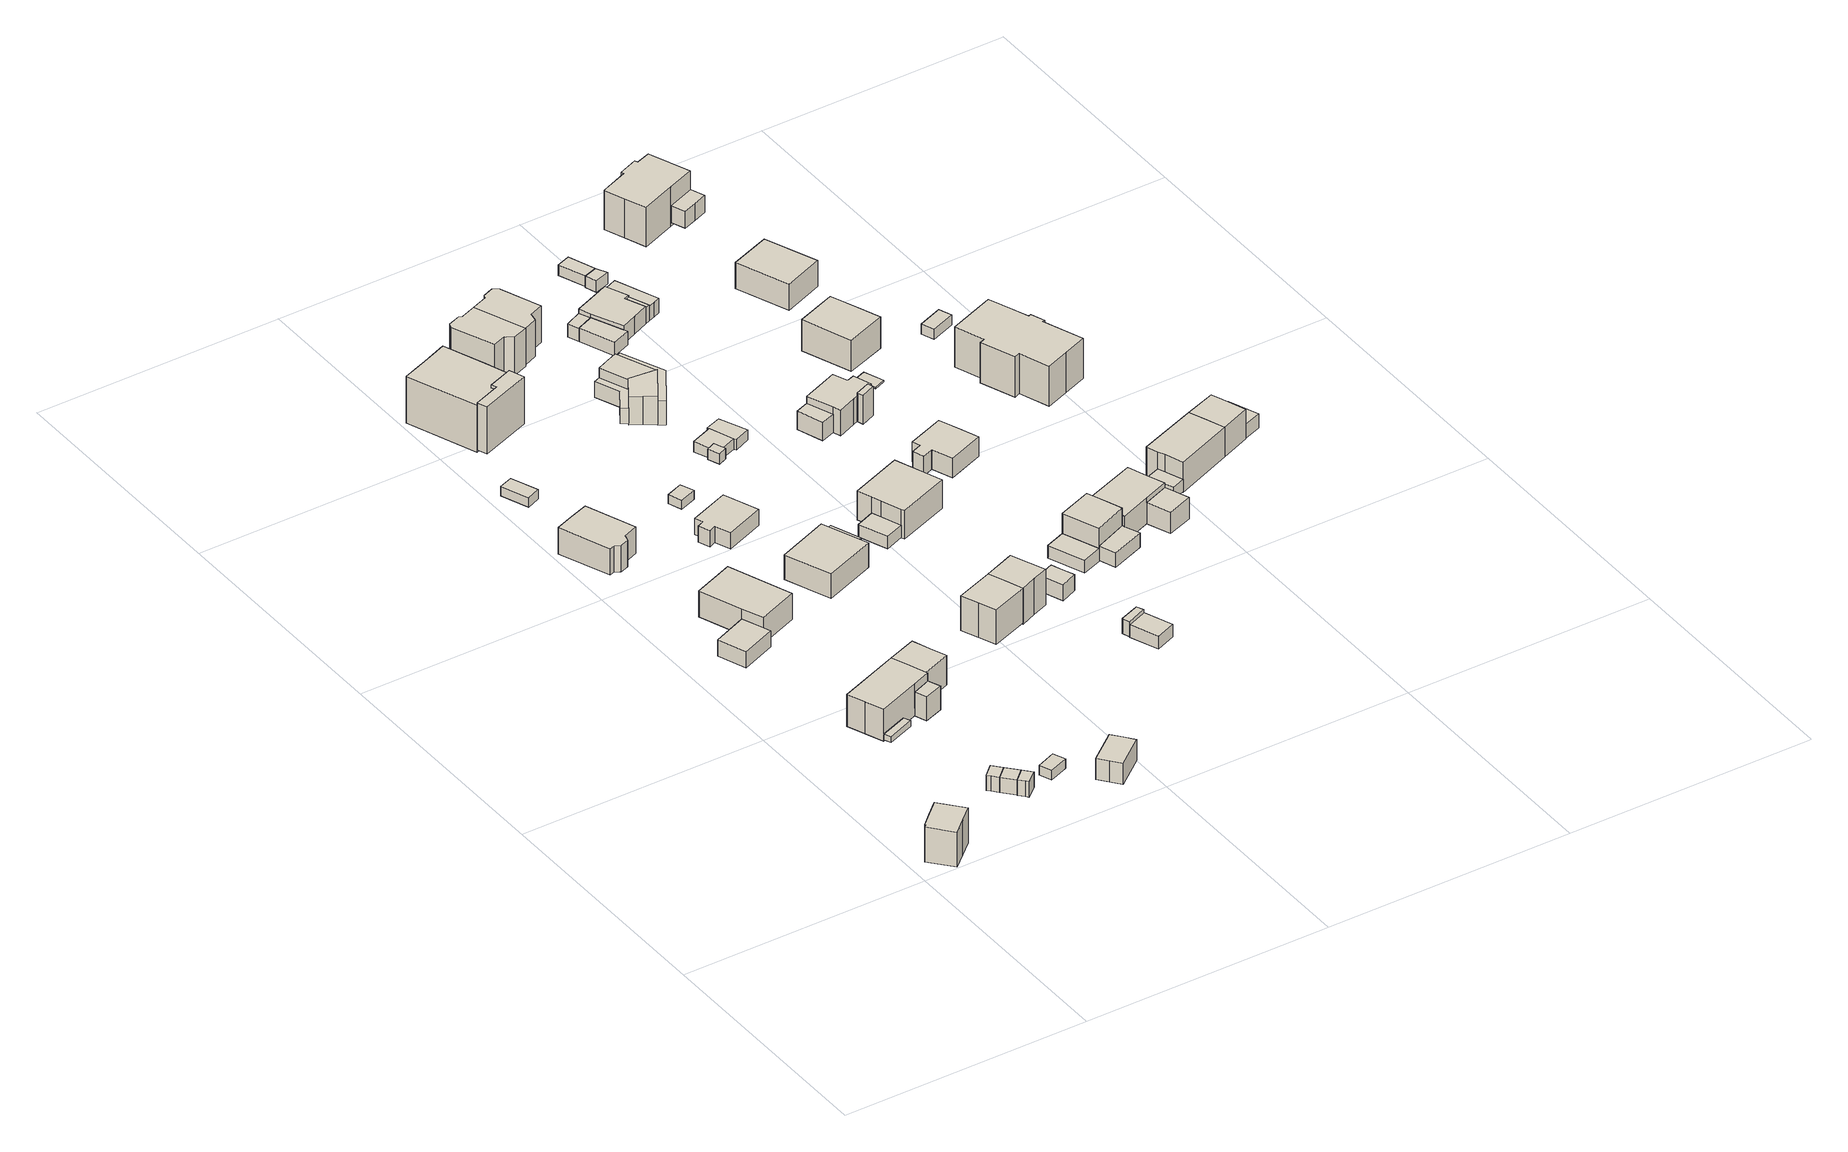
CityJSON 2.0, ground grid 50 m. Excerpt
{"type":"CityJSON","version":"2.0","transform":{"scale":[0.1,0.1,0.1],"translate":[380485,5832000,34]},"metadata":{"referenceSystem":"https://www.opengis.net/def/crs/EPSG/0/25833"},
"CityObjects":{
"building1":{"type":"Building","attributes":{"Gemeindeschluessel":"11000012","BezugspunktDach":"2200","function":"31001_1010","measuredHeight":8.8,"storeysAboveGround":2},"address":[{"country":"Germany","locality":"Berlin","thoroughfareNumber":"72","thoroughfareName":"Ziegenorter Pfad"}],"geometry":[{"type":"Solid","lod":"1","boundaries":[[[[0,1,2,3,4,5,6,7]],[[8,9,10,11,12,13,14,15]],[[8,15,7,6]],[[9,8,6,5]],[[10,9,5,4]],[[11,10,4,3]],[[12,11,3,2]],[[13,12,2,1]],[[14,13,1,0]],[[15,14,0,7]]]]}]},
"building2":{"type":"Building","attributes":{"Gemeindeschluessel":"11000012","BezugspunktDach":"2200","function":"31001_2000","measuredHeight":3.13,"storeysAboveGround":1},"address":[{"country":"Germany","locality":"Berlin","thoroughfareNumber":"72 (1)","thoroughfareName":"Ziegenorter Pfad"}],"geometry":[{"type":"Solid","lod":"1","boundaries":[[[[16,17,18,19,20]],[[21,22,23,24,25]],[[21,25,20,19]],[[22,21,19,18]],[[23,22,18,17]],[[24,23,17,16]],[[25,24,16,20]]]]}]},
"building3":{"type":"Building","attributes":{"Gemeindeschluessel":"11000012","BezugspunktDach":"2200","function":"31001_2000","measuredHeight":3.2,"storeysAboveGround":1},"address":[{"country":"Germany","locality":"Berlin","thoroughfareNumber":"70 (1)","thoroughfareName":"Ziegenorter Pfad"}],"geometry":[{"type":"Solid","lod":"1","boundaries":[[[[26,27,18,17]],[[22,28,29,23]],[[22,23,17,18]],[[28,22,18,27]],[[29,28,27,26]],[[23,29,26,17]]]]}]},
"building4":{"type":"Building","attributes":{"Gemeindeschluessel":"11000012","BezugspunktDach":"2200","function":"31001_2000","measuredHeight":3.25,"storeysAboveGround":1},"address":[{"country":"Germany","locality":"Berlin","thoroughfareNumber":"68 (1)","thoroughfareName":"Ziegenorter Pfad"}],"geometry":[{"type":"Solid","lod":"1","boundaries":[[[[30,31,32,27,26]],[[33,34,35,36,37]],[[33,37,26,27]],[[34,33,27,32]],[[35,34,32,31]],[[36,35,31,30]],[[37,36,30,26]]]]}]},
"building5":{"type":"Building","attributes":{"Gemeindeschluessel":"11000012","BezugspunktDach":"2200","function":"31001_2463","measuredHeight":3.39,"storeysAboveGround":1},"address":[{"country":"Germany","locality":"Berlin","thoroughfareNumber":"21 (1)","thoroughfareName":"Stolpmünder Weg"}],"geometry":[{"type":"Solid","lod":"1","boundaries":[[[[38,39,40,41,42]],[[43,44,45,46,47]],[[43,47,42,41]],[[44,43,41,40]],[[45,44,40,39]],[[46,45,39,38]],[[47,46,38,42]]]]}]},
"building6":{"type":"Building","attributes":{"Gemeindeschluessel":"11000012","function":"31001_1010"},"address":[{"country":"Germany","locality":"Berlin","thoroughfareNumber":"20","thoroughfareName":"Stolpmünder Weg"}],"children":["building6-1","building6-2","building6-3"]},
"building6-1":{"type":"BuildingPart","attributes":{"BezugspunktDach":"2200","measuredHeight":8.41,"storeysAboveGround":2},"parents":["building6"],"geometry":[{"type":"MultiSurface","lod":"1","boundaries":[[[48,49,50,51,52,53,54,55]],[[56,57,58,59,60,61,62,63]],[[56,63,55,54]],[[57,56,54,53]],[[58,57,53,52]],[[59,58,52,51]],[[64,65,66,59,51,50]],[[61,60,50,49],[67,68,69,70]],[[62,61,49,48]],[[63,62,48,55]],[[60,59,66,65,64]],[[69,68,67,70]]]}]},
"building6-2":{"type":"BuildingPart","attributes":{"BezugspunktDach":"2200","measuredHeight":5.02,"storeysAboveGround":2},"parents":["building6"],"geometry":[{"type":"Solid","lod":"1","boundaries":[[[[71,72,66,65]],[[59,73,74,60]],[[73,59,66,72]],[[74,73,72,71]],[[60,74,71,65]],[[59,60,65,66]]]]}]},
"building6-3":{"type":"BuildingPart","attributes":{"BezugspunktDach":"2200","measuredHeight":1.21,"storeysAboveGround":2},"parents":["building6"],"geometry":[{"type":"MultiSurface","lod":"1","boundaries":[[[75,76,70,69]],[[67,77,78,68]],[[77,67,70,76]],[[78,77,76,75]],[[68,78,75,69]],[[67,68,79,69,70]]]}]},
"building7":{"type":"Building","attributes":{"Gemeindeschluessel":"11000012","BezugspunktDach":"2200","function":"31001_1010","measuredHeight":7.43,"storeysAboveGround":1},"address":[{"country":"Germany","locality":"Berlin","thoroughfareNumber":"21A","thoroughfareName":"Stolpmünder Weg"}],"geometry":[{"type":"Solid","lod":"1","boundaries":[[[[80,81,82,83,84,85,86,87,88,89]],[[90,91,92,93,94,95,96,97,98,99]],[[90,99,89,88]],[[91,90,88,87]],[[92,91,87,86]],[[93,92,86,85]],[[94,93,85,84]],[[95,94,84,83]],[[96,95,83,82]],[[97,96,82,81]],[[98,97,81,80]],[[99,98,80,89]]]]}]},
"building8":{"type":"Building","attributes":{"Gemeindeschluessel":"11000012","BezugspunktDach":"2200","function":"31001_2000","measuredHeight":2.24,"storeysAboveGround":1},"address":[{"country":"Germany","locality":"Berlin","thoroughfareNumber":"20 (1)","thoroughfareName":"Stolpmünder Weg"}],"geometry":[{"type":"Solid","lod":"1","boundaries":[[[[100,101,102,103]],[[104,105,106,107]],[[104,107,103,102]],[[105,104,102,101]],[[106,105,101,100]],[[107,106,100,103]]]]}]},
"building9":{"type":"Building","attributes":{"Gemeindeschluessel":"11000012","BezugspunktDach":"2200","function":"31001_1010","measuredHeight":7.08,"storeysAboveGround":1},"address":[{"country":"Germany","locality":"Berlin","thoroughfareNumber":"21","thoroughfareName":"Stolpmünder Weg"}],"geometry":[{"type":"Solid","lod":"1","boundaries":[[[[108,109,110,111,112]],[[113,114,115,116,117]],[[113,117,112,111]],[[114,113,111,110]],[[115,114,110,109]],[[116,115,109,108]],[[117,116,108,112]]]]}]},
"building10":{"type":"Building","attributes":{"Gemeindeschluessel":"11000012","BezugspunktDach":"2200","function":"31001_2463","measuredHeight":1.96,"storeysAboveGround":1},"address":[{"country":"Germany","locality":"Berlin","thoroughfareNumber":"20A (1)","thoroughfareName":"Büssower Weg"}],"geometry":[{"type":"Solid","lod":"1","boundaries":[[[[118,119,120,121]],[[122,123,124,125]],[[122,125,121,120]],[[123,122,120,119]],[[124,123,119,118]],[[125,124,118,121]]]]}]},
"building11":{"type":"Building","attributes":{"Gemeindeschluessel":"11000012","BezugspunktDach":"2200","function":"31001_1010","measuredHeight":7.84,"storeysAboveGround":2},"address":[{"country":"Germany","locality":"Berlin","thoroughfareNumber":"22","thoroughfareName":"Stolpmünder Weg"}],"geometry":[{"type":"Solid","lod":"1","boundaries":[[[[52,126,127,128,54]],[[129,130,131,132,133]],[[129,133,54,128]],[[130,129,128,127]],[[131,130,127,126]],[[132,131,126,52]],[[133,132,52,54]]]]}]},
"building12":{"type":"Building","attributes":{"Gemeindeschluessel":"11000012","BezugspunktDach":"2200","function":"31001_1010","measuredHeight":5.39,"storeysAboveGround":1},"address":[{"country":"Germany","locality":"Berlin","thoroughfareNumber":"76","thoroughfareName":"Ziegenorter Pfad"}],"geometry":[{"type":"Solid","lod":"1","boundaries":[[[[134,135,136,137,138,139]],[[140,141,142,143,144,145]],[[140,145,139,138]],[[141,140,138,137]],[[142,141,137,136]],[[143,142,136,135]],[[144,143,135,134]],[[145,144,134,139]]]]}]},
"building13":{"type":"Building","attributes":{"Gemeindeschluessel":"11000012","function":"31001_1010"},"address":[{"country":"Germany","locality":"Berlin","thoroughfareNumber":"22","thoroughfareName":"Büssower Weg"}],"children":["building13-1","building13-2","building13-3"]},
"building13-1":{"type":"BuildingPart","attributes":{"BezugspunktDach":"2200","measuredHeight":11.87,"storeysAboveGround":2},"parents":["building13"],"geometry":[{"type":"MultiSurface","lod":"1","boundaries":[[[146,147,148,149,150,151,152,153,154,155,156,157]],[[158,159,160,161,162,163,164,165,166,167,168,169]],[[158,169,157,156]],[[170,171,158,156,155]],[[160,172,170,159,155,154]],[[161,160,154,153]],[[162,161,153,152]],[[163,162,173,174,175,176,177,152,151]],[[164,163,151,150]],[[165,164,150,149]],[[166,165,149,148]],[[167,166,148,147]],[[168,167,147,146]],[[169,168,146,157]],[[159,158,171,170]],[[159,170,172,160]],[[177,176,175,174,173]]]}]},
"building13-2":{"type":"BuildingPart","attributes":{"BezugspunktDach":"2200","measuredHeight":3,"storeysAboveGround":2},"parents":["building13"],"geometry":[{"type":"MultiSurface","lod":"1","boundaries":[[[171,172,178,179]],[[180,160,158,181]],[[180,181,179,178]],[[160,180,178,172]],[[160,159,158]],[[181,158,171,179]],[[158,159,170,171]],[[172,170,182,159,160]]]}]},
"building13-3":{"type":"BuildingPart","attributes":{"BezugspunktDach":"2200","measuredHeight":6.83,"storeysAboveGround":2},"parents":["building13"],"geometry":[{"type":"Solid","lod":"1","boundaries":[[[[176,183,184,177]],[[185,186,175,174]],[[185,174,177,184]],[[186,185,184,183]],[[175,186,183,176]],[[175,176,177,174]]]]}]},
"building14":{"type":"Building","attributes":{"Gemeindeschluessel":"11000012","BezugspunktDach":"2200","function":"51009_1610","measuredHeight":10.03,"storeysAboveGround":0},"address":[{"country":"Germany","locality":"Berlin"}],"geometry":[{"type":"Solid","lod":"1","boundaries":[[[[187,188,189,190,191,192]],[[193,194,195,196,197,198]],[[193,198,192,191]],[[194,193,191,190]],[[195,194,190,189]],[[196,195,189,188]],[[197,196,188,187]],[[198,197,187,192]]]]}]},
"building15":{"type":"Building","attributes":{"Gemeindeschluessel":"11000012","BezugspunktDach":"2200","function":"31001_1010","measuredHeight":4.2,"storeysAboveGround":1},"address":[{"country":"Germany","locality":"Berlin","thoroughfareNumber":"23 (1)","thoroughfareName":"Stolpmünder Weg"}],"geometry":[{"type":"Solid","lod":"1","boundaries":[[[[199,200,201,202,203,204,205,206]],[[207,208,209,210,211,212,213,214]],[[207,214,206,205]],[[208,207,205,204]],[[209,208,204,203]],[[210,209,203,202]],[[211,210,202,201]],[[212,211,201,200]],[[213,212,200,199]],[[214,213,199,206]]]]}]},
"building16":{"type":"Building","attributes":{"Gemeindeschluessel":"11000012","BezugspunktDach":"2200","function":"31001_1010","measuredHeight":6.54,"storeysAboveGround":1},"address":[{"country":"Germany","locality":"Berlin","thoroughfareNumber":"23","thoroughfareName":"Stolpmünder Weg"}],"geometry":[{"type":"Solid","lod":"1","boundaries":[[[[215,216,217,218]],[[219,220,221,222]],[[219,222,218,217]],[[220,219,217,216]],[[221,220,216,215]],[[222,221,215,218]]]]}]},
"building17":{"type":"Building","attributes":{"Gemeindeschluessel":"11000012","BezugspunktDach":"2200","function":"31001_2000","measuredHeight":2.33,"storeysAboveGround":1},"address":[{"country":"Germany","locality":"Berlin","thoroughfareNumber":"23 (3)","thoroughfareName":"Stolpmünder Weg"}],"geometry":[{"type":"Solid","lod":"1","boundaries":[[[[223,224,225,226]],[[227,228,229,230]],[[227,230,226,225]],[[228,227,225,224]],[[229,228,224,223]],[[230,229,223,226]]]]}]},
"building18":{"type":"Building","attributes":{"Gemeindeschluessel":"11000012","BezugspunktDach":"2200","function":"31001_1010","measuredHeight":8.68,"storeysAboveGround":2},"address":[{"country":"Germany","locality":"Berlin","thoroughfareNumber":"24","thoroughfareName":"Stolpmünder Weg"}],"geometry":[{"type":"Solid","lod":"1","boundaries":[[[[231,232,233,234,235,236]],[[237,238,239,240,241,242]],[[237,242,236,235]],[[238,237,235,234]],[[239,238,234,233]],[[240,239,233,232]],[[241,240,232,231]],[[242,241,231,236]]]]}]},
"building19":{"type":"Building","attributes":{"Gemeindeschluessel":"11000012","BezugspunktDach":"2200","function":"31001_2463","measuredHeight":2.25,"storeysAboveGround":1},"address":[{"country":"Germany","locality":"Berlin","thoroughfareNumber":"23 (2)","thoroughfareName":"Stolpmünder Weg"}],"geometry":[{"type":"Solid","lod":"1","boundaries":[[[[243,244,245,246]],[[247,248,249,250]],[[247,250,246,245]],[[248,247,245,244]],[[249,248,244,243]],[[250,249,243,246]]]]}]},
"building20":{"type":"Building","attributes":{"Gemeindeschluessel":"11000012","BezugspunktDach":"2200","function":"31001_1010","measuredHeight":8.12,"storeysAboveGround":1},"address":[{"country":"Germany","locality":"Berlin","thoroughfareNumber":"24","thoroughfareName":"Büssower Weg"}],"geometry":[{"type":"Solid","lod":"1","boundaries":[[[[251,252,253,254,255,256,257,258,259]],[[260,261,262,263,264,265,266,267,268]],[[260,268,259,258]],[[261,260,258,257]],[[262,261,257,256]],[[263,262,256,255]],[[264,263,255,254]],[[265,264,254,253]],[[266,265,253,252]],[[267,266,252,251]],[[268,267,251,259]]]]}]},
"building21":{"type":"Building","attributes":{"Gemeindeschluessel":"11000012","BezugspunktDach":"2200","function":"31001_1010","measuredHeight":9.02,"storeysAboveGround":2},"address":[{"country":"Germany","locality":"Berlin","thoroughfareNumber":"26","thoroughfareName":"Stolpmünder Weg"}],"geometry":[{"type":"Solid","lod":"1","boundaries":[[[[233,269,270,271,235]],[[272,273,274,275,276]],[[272,276,235,271]],[[273,272,271,270]],[[274,273,270,269]],[[275,274,269,233]],[[276,275,233,235]]]]}]},
"building22":{"type":"Building","attributes":{"Gemeindeschluessel":"11000012","BezugspunktDach":"2200","function":"51009_1610","measuredHeight":2.24,"storeysAboveGround":0},"address":[{"country":"Germany","locality":"Berlin"}],"geometry":[{"type":"Solid","lod":"1","boundaries":[[[[277,278,279,280,281,282,283]],[[284,285,286,287,288,289,290]],[[284,290,283,282]],[[285,284,282,281]],[[286,285,281,280]],[[287,286,280,279]],[[288,287,279,278]],[[289,288,278,277]],[[290,289,277,283]]]]}]},
"building23":{"type":"Building","attributes":{"Gemeindeschluessel":"11000012","BezugspunktDach":"2200","function":"51009_1610","measuredHeight":3.35,"storeysAboveGround":0},"address":[{"country":"Germany","locality":"Berlin"}],"geometry":[{"type":"Solid","lod":"1","boundaries":[[[[291,292,293,294,295,296]],[[297,298,299,300,301,302]],[[297,302,296,295]],[[298,297,295,294]],[[299,298,294,293]],[[300,299,293,292]],[[301,300,292,291]],[[302,301,291,296]]]]}]},
"building24":{"type":"Building","attributes":{"Gemeindeschluessel":"11000012","BezugspunktDach":"2200","function":"31001_2463","measuredHeight":2.67,"storeysAboveGround":1},"address":[{"country":"Germany","locality":"Berlin","thoroughfareNumber":"25 (1)","thoroughfareName":"Stolpmünder Weg"}],"geometry":[{"type":"Solid","lod":"1","boundaries":[[[[303,304,305,306]],[[307,308,309,310]],[[307,310,306,305]],[[308,307,305,304]],[[309,308,304,303]],[[310,309,303,306]]]]}]},
"building25":{"type":"Building","attributes":{"Gemeindeschluessel":"11000012","BezugspunktDach":"2200","function":"31001_1010","measuredHeight":2.28,"storeysAboveGround":1},"address":[{"country":"Germany","locality":"Berlin","thoroughfareNumber":"25A","thoroughfareName":"Stolpmünder Weg"}],"geometry":[{"type":"Solid","lod":"1","boundaries":[[[[282,281,280,279,311,312,313]],[[314,315,287,286,285,284,316]],[[314,316,313,312]],[[315,314,312,311]],[[287,315,311,279]],[[286,287,279,280]],[[285,286,280,281]],[[284,285,281,282]],[[316,284,282,313]]]]}]},
"building26":{"type":"Building","attributes":{"Gemeindeschluessel":"11000012","BezugspunktDach":"2200","function":"31001_1010","measuredHeight":7.72,"storeysAboveGround":1},"address":[{"country":"Germany","locality":"Berlin","thoroughfareNumber":"24A","thoroughfareName":"Büssower Weg"}],"geometry":[{"type":"Solid","lod":"1","boundaries":[[[[254,317,318,319,320,321,322,323,255]],[[324,325,326,327,328,329,330,331,332]],[[324,332,255,323]],[[325,324,323,322]],[[326,325,322,321]],[[327,326,321,320]],[[328,327,320,319]],[[329,328,319,318]],[[330,329,318,317]],[[331,330,317,254]],[[332,331,254,255]]]]}]},
"building27":{"type":"Building","attributes":{"Gemeindeschluessel":"11000012","function":"31001_1010"},"address":[{"country":"Germany","locality":"Berlin","thoroughfareNumber":"24B","thoroughfareName":"Büssower Weg"}],"children":["building27-1","building27-2"]},
"building27-1":{"type":"BuildingPart","attributes":{"BezugspunktDach":"2200","measuredHeight":6.71,"storeysAboveGround":1},"parents":["building27"],"geometry":[{"type":"MultiSurface","lod":"1","boundaries":[[[333,334,335,336,337]],[[338,339,340,341,342]],[[338,342,337,336]],[[339,338,336,335]],[[340,339,335,334]],[[340,343,344,343,341]],[[342,341,333,337]],[[333,341,343,344]],[[334,344,343,340]]]}]},
"building27-2":{"type":"BuildingPart","attributes":{"BezugspunktDach":"2200","measuredHeight":6.55,"storeysAboveGround":1},"parents":["building27"],"geometry":[{"type":"MultiSurface","lod":"1","boundaries":[[[345,346,347,348,349,350]],[[341,343,340,351,352,353]],[[341,353,350,349]],[[344,333,349,348]],[[354,334,344,343,348,347]],[[351,340,347,346]],[[352,351,346,345]],[[353,352,345,350]],[[343,341,333,344]],[[340,355,343,344,334,354]]]}]},
"building28":{"type":"Building","attributes":{"Gemeindeschluessel":"11000012","BezugspunktDach":"2200","function":"51009_1610","measuredHeight":2.28,"storeysAboveGround":0},"address":[{"country":"Germany","locality":"Berlin"}],"geometry":[{"type":"Solid","lod":"1","boundaries":[[[[312,311,356,357,358,359]],[[360,361,362,315,314,363]],[[360,363,359,358]],[[361,360,358,357]],[[362,361,357,356]],[[315,362,356,311]],[[314,315,311,312]],[[363,314,312,359]]]]}]},
"building29":{"type":"Building","attributes":{"Gemeindeschluessel":"11000012","BezugspunktDach":"2200","function":"51009_1610","measuredHeight":5.21,"storeysAboveGround":0},"address":[{"country":"Germany","locality":"Berlin"}],"geometry":[{"type":"Solid","lod":"1","boundaries":[[[[364,365,366,367,368,369]],[[370,371,372,373,374,375]],[[370,375,369,368]],[[371,370,368,367]],[[372,371,367,366]],[[373,372,366,365]],[[374,373,365,364]],[[375,374,364,369]]]]}]},
"building30":{"type":"Building","attributes":{"Gemeindeschluessel":"11000012","BezugspunktDach":"2200","function":"51009_1610","measuredHeight":3.18,"storeysAboveGround":0},"address":[{"country":"Germany","locality":"Berlin"}],"geometry":[{"type":"Solid","lod":"1","boundaries":[[[[376,377,378,379]],[[380,381,382,383]],[[380,383,379,378]],[[381,380,378,377]],[[382,381,377,376]],[[383,382,376,379]]]]}]},
"building31":{"type":"Building","attributes":{"Gemeindeschluessel":"11000012","BezugspunktDach":"2200","function":"31001_1313","measuredHeight":3.4,"storeysAboveGround":1},"address":[{"country":"Germany","locality":"Berlin","thoroughfareNumber":"26 (1)","thoroughfareName":"Stolpmünder Weg"}],"geometry":[{"type":"Solid","lod":"1","boundaries":[[[[384,385,386,387]],[[388,389,390,391]],[[388,391,387,386]],[[389,388,386,385]],[[390,389,385,384]],[[391,390,384,387]]]]}]},
"building32":{"type":"Building","attributes":{"Gemeindeschluessel":"11000012","BezugspunktDach":"2200","function":"31001_2463","measuredHeight":4.06,"storeysAboveGround":1},"address":[{"country":"Germany","locality":"Berlin","thoroughfareNumber":"26 (2)","thoroughfareName":"Stolpmünder Weg"}],"geometry":[{"type":"Solid","lod":"1","boundaries":[[[[392,393,394,395,396]],[[397,398,399,400,401]],[[397,401,396,395]],[[398,397,395,394]],[[399,398,394,393]],[[400,399,393,392]],[[401,400,392,396]]]]}]},
"building33":{"type":"Building","attributes":{"Gemeindeschluessel":"11000012","BezugspunktDach":"2200","function":"31001_1010","measuredHeight":7.98,"storeysAboveGround":1},"address":[{"country":"Germany","locality":"Berlin","thoroughfareNumber":"25","thoroughfareName":"Stolpmünder Weg"}],"geometry":[{"type":"Solid","lod":"1","boundaries":[[[[402,403,404,405,406,407,408,409]],[[410,411,412,413,414,415,416,417]],[[410,417,409,408]],[[411,410,408,407]],[[412,411,407,406]],[[413,412,406,405]],[[414,413,405,404]],[[415,414,404,403]],[[416,415,403,402]],[[417,416,402,409]]]]}]},
"building34":{"type":"Building","attributes":{"Gemeindeschluessel":"11000012","BezugspunktDach":"2200","function":"51009_1610","measuredHeight":2.75,"storeysAboveGround":0},"address":[{"country":"Germany","locality":"Berlin"}],"geometry":[{"type":"Solid","lod":"1","boundaries":[[[[418,419,420,421]],[[422,423,424,425]],[[422,425,421,420]],[[423,422,420,419]],[[424,423,419,418]],[[425,424,418,421]]]]}]},
"building35":{"type":"Building","attributes":{"Gemeindeschluessel":"11000012","BezugspunktDach":"2200","function":"31001_2463","measuredHeight":2.72,"storeysAboveGround":1},"address":[{"country":"Germany","locality":"Berlin","thoroughfareNumber":"28 (1)","thoroughfareName":"Stolpmünder Weg"}],"geometry":[{"type":"Solid","lod":"1","boundaries":[[[[426,427,428,429]],[[430,431,432,433]],[[430,433,429,428]],[[431,430,428,427]],[[432,431,427,426]],[[433,432,426,429]]]]}]},
"building36":{"type":"Building","attributes":{"Gemeindeschluessel":"11000012","function":"31001_1010"},"address":[{"country":"Germany","locality":"Berlin","thoroughfareNumber":"26","thoroughfareName":"Büssower Weg"}],"children":["building36-1","building36-2"]},
"building36-1":{"type":"BuildingPart","attributes":{"BezugspunktDach":"2200","measuredHeight":4.32,"storeysAboveGround":1},"parents":["building36"],"geometry":[{"type":"Solid","lod":"1","boundaries":[[[[434,435,436,437,438,439,440,441,442]],[[443,444,445,446,447,448,449,423,422]],[[443,422,442,441]],[[444,443,441,440]],[[445,444,440,439]],[[446,445,439,438]],[[447,446,438,437]],[[448,447,437,436]],[[449,448,436,435]],[[423,449,435,434],[423,450,451,449]],[[422,423,434,442]],[[450,423,449,451]]]]}]},
"building36-2":{"type":"BuildingPart","attributes":{"BezugspunktDach":"2200","measuredHeight":3.35,"storeysAboveGround":1},"parents":["building36"],"geometry":[{"type":"Solid","lod":"1","boundaries":[[[[452,453,451,450,454]],[[423,449,455,456,424]],[[423,424,454,450]],[[455,449,451,453]],[[456,455,453,452]],[[424,456,452,454]],[[449,423,450,451]]]]}]},
"building37":{"type":"Building","attributes":{"Gemeindeschluessel":"11000012","BezugspunktDach":"2200","function":"51009_1610","measuredHeight":4.78,"storeysAboveGround":0},"address":[{"country":"Germany","locality":"Berlin"}],"geometry":[{"type":"Solid","lod":"1","boundaries":[[[[457,458,459,460]],[[461,462,463,464]],[[461,464,460,459]],[[462,461,459,458]],[[463,462,458,457]],[[464,463,457,460]]]]}]},
"building38":{"type":"Building","attributes":{"Gemeindeschluessel":"11000012","function":"31001_1010"},"address":[{"country":"Germany","locality":"Berlin","thoroughfareNumber":"28","thoroughfareName":"Stolpmünder Weg"}],"children":["building38-1","building38-2"]},
"building38-1":{"type":"BuildingPart","attributes":{"BezugspunktDach":"2200","measuredHeight":8.44,"storeysAboveGround":2},"parents":["building38"],"geometry":[{"type":"MultiSurface","lod":"1","boundaries":[[[465,466,467,468,469]],[[470,471,472,431,430]],[[470,430,469,468]],[[471,470,468,467]],[[472,471,467,466]],[[473,474,466,465]],[[431,472,475,476]],[[430,431,465,469]],[[476,475,474,473]]]}]},
"building38-2":{"type":"BuildingPart","attributes":{"BezugspunktDach":"2200","measuredHeight":3.33,"storeysAboveGround":2},"parents":["building38"],"geometry":[{"type":"Solid","lod":"1","boundaries":[[[[477,478,479,480,474,473]],[[475,481,482,483,484,476]],[[481,475,474,480]],[[482,481,480,479]],[[483,482,479,478]],[[484,483,478,477]],[[476,484,477,473]],[[475,476,473,474]]]]}]},
"building39":{"type":"Building","attributes":{"Gemeindeschluessel":"11000012","BezugspunktDach":"2200","function":"51009_1610","measuredHeight":3.4,"storeysAboveGround":0},"address":[{"country":"Germany","locality":"Berlin"}],"geometry":[{"type":"Solid","lod":"1","boundaries":[[[[485,486,487,488]],[[445,489,447,446]],[[445,446,488,487]],[[489,445,487,486]],[[447,489,486,485]],[[446,447,485,488]]]]}]},
"building40":{"type":"Building","attributes":{"Gemeindeschluessel":"11000012","BezugspunktDach":"2200","function":"31001_1010","measuredHeight":7.13,"storeysAboveGround":2},"address":[{"country":"Germany","locality":"Berlin","thoroughfareNumber":"27A","thoroughfareName":"Stolpmünder Weg"}],"geometry":[{"type":"Solid","lod":"1","boundaries":[[[[490,491,492,493,494,495,496,497,498,499,500]],[[501,502,503,504,505,506,507,508,509,462,461]],[[501,461,500,499]],[[502,501,499,498]],[[503,502,498,497]],[[504,503,497,496]],[[505,504,496,495]],[[506,505,495,494]],[[507,506,494,493]],[[508,507,493,492]],[[509,508,492,491]],[[462,509,491,490]],[[461,462,490,500]]]]}]},
"building41":{"type":"Building","attributes":{"Gemeindeschluessel":"11000012","BezugspunktDach":"2200","function":"51009_1610","measuredHeight":3.27,"storeysAboveGround":0},"address":[{"country":"Germany","locality":"Berlin"}],"geometry":[{"type":"Solid","lod":"1","boundaries":[[[[510,511,512,513,514,515,516]],[[517,518,519,520,489,445,444]],[[517,444,516,515]],[[518,517,515,514]],[[519,518,514,513]],[[520,519,513,512]],[[489,520,512,511]],[[445,489,511,510]],[[444,445,510,516]]]]}]},
"building42":{"type":"Building","attributes":{"Gemeindeschluessel":"11000012","BezugspunktDach":"2200","function":"31001_1010","measuredHeight":4.9,"storeysAboveGround":1},"address":[{"country":"Germany","locality":"Berlin","thoroughfareNumber":"27","thoroughfareName":"Stolpmünder Weg"}],"geometry":[{"type":"Solid","lod":"1","boundaries":[[[[521,522,523,524,525,526,527,528,529,530]],[[531,532,533,534,535,536,537,538,539,540]],[[531,540,530,529]],[[532,531,529,528]],[[533,532,528,527]],[[534,533,527,526]],[[535,534,526,525]],[[536,535,525,524]],[[537,536,524,523]],[[538,537,523,522]],[[539,538,522,521]],[[540,539,521,530]]]]}]},
"building43":{"type":"Building","attributes":{"Gemeindeschluessel":"11000012","BezugspunktDach":"2200","function":"31001_2463","measuredHeight":2.23,"storeysAboveGround":1},"address":[{"country":"Germany","locality":"Berlin","thoroughfareNumber":"26 (1)","thoroughfareName":"Büssower Weg"}],"geometry":[{"type":"Solid","lod":"1","boundaries":[[[[541,542,543,544]],[[545,546,547,548]],[[545,548,544,543]],[[546,545,543,542]],[[547,546,542,541]],[[548,547,541,544]]]]}]},
"building44":{"type":"Building","attributes":{"Gemeindeschluessel":"11000012","BezugspunktDach":"2200","function":"31001_2723","measuredHeight":2.36,"storeysAboveGround":1},"address":[{"country":"Germany","locality":"Berlin","thoroughfareNumber":"26 (2)","thoroughfareName":"Büssower Weg"}],"geometry":[{"type":"Solid","lod":"1","boundaries":[[[[549,550,542,541]],[[551,552,553,554]],[[551,554,541,542]],[[552,551,542,550]],[[553,552,550,549]],[[554,553,549,541]]]]}]},
"building45":{"type":"Building","attributes":{"Gemeindeschluessel":"11000012","BezugspunktDach":"2200","function":"51009_1610","measuredHeight":6.09,"storeysAboveGround":0},"address":[{"country":"Germany","locality":"Berlin"}],"geometry":[{"type":"Solid","lod":"1","boundaries":[[[[555,556,557,558]],[[506,559,560,507]],[[506,507,558,557]],[[559,506,557,556]],[[560,559,556,555]],[[507,560,555,558]]]]}]},
"building46":{"type":"Building","attributes":{"Gemeindeschluessel":"11000012","function":"31001_1010"},"address":[{"country":"Germany","locality":"Berlin","thoroughfareNumber":"30","thoroughfareName":"Stolpmünder Weg"}],"children":["building46-1","building46-2"]},
"building46-1":{"type":"BuildingPart","attributes":{"BezugspunktDach":"2200","measuredHeight":8.03,"storeysAboveGround":2},"parents":["building46"],"geometry":[{"type":"MultiSurface","lod":"1","boundaries":[[[561,562,563,564,565,566,567,568]],[[569,570,571,572,573,574,575,576]],[[569,576,568,567]],[[570,569,567,566]],[[571,570,566,565]],[[577,578,565,564]],[[573,572,564,563]],[[574,573,563,562]],[[575,574,562,561]],[[576,575,561,568]],[[579,572,571,578,577]]]}]},
"building46-2":{"type":"BuildingPart","attributes":{"BezugspunktDach":"2200","measuredHeight":5.58,"storeysAboveGround":2},"parents":["building46"],"geometry":[{"type":"MultiSurface","lod":"1","boundaries":[[[580,581,578,577]],[[571,582,583,572]],[[582,571,578,581]],[[583,582,581,580]],[[572,583,580,577]],[[584,571,572,577,578]]]}]},
"building47":{"type":"Building","attributes":{"Gemeindeschluessel":"11000012","BezugspunktDach":"2200","function":"31001_2000","measuredHeight":0.333,"storeysAboveGround":1},"address":[{"country":"Germany","locality":"Berlin","thoroughfareNumber":"3 (2)","thoroughfareName":"Baaber Steig"}],"geometry":[{"type":"Solid","lod":"1","boundaries":[[[[585,586,587,588]],[[589,590,591,592]],[[589,592,588,587]],[[590,589,587,586]],[[591,590,586,585]],[[592,591,585,588]]]]}]},
"building48":{"type":"Building","attributes":{"Gemeindeschluessel":"11000012","BezugspunktDach":"2200","function":"31001_1010","measuredHeight":8.71,"storeysAboveGround":2},"address":[{"country":"Germany","locality":"Berlin","thoroughfareNumber":"3","thoroughfareName":"Baaber Steig"}],"geometry":[{"type":"Solid","lod":"1","boundaries":[[[[593,594,595,596,597]],[[598,599,600,601,602]],[[598,602,597,596]],[[599,598,596,595]],[[600,599,595,594]],[[601,600,594,593]],[[602,601,593,597]]]]}]},
"building49":{"type":"Building","attributes":{"Gemeindeschluessel":"11000012","BezugspunktDach":"2200","function":"31001_2463","measuredHeight":2.5,"storeysAboveGround":1},"address":[{"country":"Germany","locality":"Berlin","thoroughfareNumber":"32 (1)","thoroughfareName":"Stolpmünder Weg"}],"geometry":[{"type":"Solid","lod":"1","boundaries":[[[[603,604,605,606]],[[607,608,609,610]],[[607,610,606,605]],[[608,607,605,604]],[[609,608,604,603]],[[610,609,603,606]]]]}]},
"building50":{"type":"Building","attributes":{"Gemeindeschluessel":"11000012","BezugspunktDach":"2200","function":"31001_1010","measuredHeight":11.08,"storeysAboveGround":2},"address":[{"country":"Germany","locality":"Berlin","thoroughfareNumber":"28","thoroughfareName":"Büssower Weg"}],"geometry":[{"type":"Solid","lod":"1","boundaries":[[[[611,612,613,614,615,616,617,618,619,620,621]],[[622,623,624,625,626,627,628,629,630,631,632]],[[622,632,621,620]],[[623,622,620,619]],[[624,623,619,618]],[[625,624,618,617]],[[626,625,617,616]],[[627,626,616,615]],[[628,627,615,614]],[[629,628,614,613]],[[630,629,613,612]],[[631,630,612,611]],[[632,631,611,621]]]]}]},
"building51":{"type":"Building","attributes":{"Gemeindeschluessel":"11000012","BezugspunktDach":"2200","function":"31001_1010","measuredHeight":6.62,"storeysAboveGround":1},"address":[{"country":"Germany","locality":"Berlin","thoroughfareNumber":"5","thoroughfareName":"Baaber Steig"}],"geometry":[{"type":"Solid","lod":"1","boundaries":[[[[633,634,635,636]],[[637,638,639,640]],[[637,640,636,635]],[[638,637,635,634]],[[639,638,634,633]],[[640,639,633,636]]]]}]},
"building52":{"type":"Building","attributes":{"Gemeindeschluessel":"11000012","BezugspunktDach":"2200","function":"31001_2463","measuredHeight":3.99,"storeysAboveGround":1},"address":[{"country":"Germany","locality":"Berlin","thoroughfareNumber":"28 (1)","thoroughfareName":"Büssower Weg"}],"geometry":[{"type":"Solid","lod":"1","boundaries":[[[[641,642,643,644,645,646]],[[647,648,649,650,651,652]],[[647,652,646,645]],[[648,647,645,644]],[[649,648,644,643]],[[650,649,643,642]],[[651,650,642,641]],[[652,651,641,646]]]]}]},
"building53":{"type":"Building","attributes":{"Gemeindeschluessel":"11000012","BezugspunktDach":"2200","function":"31001_1010","measuredHeight":7.51,"storeysAboveGround":2},"address":[{"country":"Germany","locality":"Berlin","thoroughfareNumber":"32","thoroughfareName":"Stolpmünder Weg"}],"geometry":[{"type":"Solid","lod":"1","boundaries":[[[[653,654,655,656,657,658,659]],[[660,661,662,663,664,665,666]],[[660,666,659,658]],[[661,660,658,657]],[[662,661,657,656]],[[663,662,656,655]],[[664,663,655,654]],[[665,664,654,653]],[[666,665,653,659]]]]}]},
"building54":{"type":"Building","attributes":{"Gemeindeschluessel":"11000012","BezugspunktDach":"2200","function":"31001_1010","measuredHeight":10.38,"storeysAboveGround":2},"address":[{"country":"Germany","locality":"Berlin","thoroughfareNumber":"1","thoroughfareName":"Baaber Steig"}],"geometry":[{"type":"Solid","lod":"1","boundaries":[[[[667,668,669,670,671,672,673,674,675,676,677,678,679,680]],[[681,682,683,684,685,686,687,688,689,690,691,692,693,694]],[[681,694,680,679]],[[682,681,679,678]],[[683,682,678,677]],[[684,683,677,676]],[[685,684,676,675]],[[686,685,675,674]],[[687,686,674,673]],[[688,687,673,672]],[[689,688,672,671]],[[690,689,671,670]],[[691,690,670,669]],[[692,691,669,668]],[[693,692,668,667]],[[694,693,667,680]]]]}]},
"building55":{"type":"Building","attributes":{"Gemeindeschluessel":"11000012","BezugspunktDach":"2200","function":"31001_2463","measuredHeight":2.12,"storeysAboveGround":1},"address":[{"country":"Germany","locality":"Berlin","thoroughfareNumber":"3 (1)","thoroughfareName":"Baaber Steig"}],"geometry":[{"type":"Solid","lod":"1","boundaries":[[[[695,696,697,698]],[[699,700,701,702]],[[699,702,698,697]],[[700,699,697,696]],[[701,700,696,695]],[[702,701,695,698]]]]}]},
"building56":{"type":"Building","attributes":{"Gemeindeschluessel":"11000012","BezugspunktDach":"2200","function":"31001_1010","measuredHeight":7.48,"storeysAboveGround":2},"address":[{"country":"Germany","locality":"Berlin","thoroughfareNumber":"34","thoroughfareName":"Stolpmünder Weg"}],"geometry":[{"type":"Solid","lod":"1","boundaries":[[[[657,656,703,704,705,706,658]],[[707,708,709,710,662,661,660]],[[707,660,658,706]],[[708,707,706,705]],[[709,708,705,704]],[[710,709,704,703]],[[662,710,703,656]],[[661,662,656,657]],[[660,661,657,658]]]]}]},
"building57":{"type":"Building","attributes":{"Gemeindeschluessel":"11000012","BezugspunktDach":"2200","function":"31001_2463","measuredHeight":3.04,"storeysAboveGround":1},"address":[{"country":"Germany","locality":"Berlin","thoroughfareNumber":"34 (1)","thoroughfareName":"Stolpmünder Weg"}],"geometry":[{"type":"Solid","lod":"1","boundaries":[[[[711,712,713,714]],[[715,716,717,718]],[[715,718,714,713]],[[716,715,713,712]],[[717,716,712,711]],[[718,717,711,714]]]]}]}
},
"vertices":[
[69,3,84],[97,28,84],[125,52,84],[85,98,84],[57,73,84],[34,52,84],[36,51,84],[31,47,84],[36,51,10],[34,52,10],[57,73,10],[85,98,10],[125,52,10],[97,28,10],[69,3,10],[31,47,10],
[241,155,44],[251,144,44],[273,164,44],[257,182,44],[235,162,44],[257,182,12],[273,164,12],[251,144,12],[241,155,12],[235,162,12],
[272,121,44],[294,141,44],[294,141,12],[272,121,12],
[282,110,44],[286,105,44],[309,124,44],[294,141,11],[309,124,11],[286,105,11],[282,110,11],[272,121,11],
[93,692,46],[163,720,46],[158,735,46],[141,777,46],[72,749,46],[141,777,12],[158,735,12],[163,720,12],[93,692,12],[72,749,12],
[157,419,77],[171,383,77],[257,416,77],[294,431,77],[293,434,77],[281,467,77],[267,503,77],[143,455,77],[267,503,10],[281,467,10],[293,434,10],[294,431,10],[257,416,10],[171,383,10],[157,419,10],[143,455,10],[257,416,27],[257,416,60],[294,431,60],[226,404,13],[171,383,13],[171,383,25],[226,404,25],
[266,392,60],[304,406,60],[304,406,10],[266,392,10],
[177,369,25],[232,390,25],[232,390,13],[177,369,13],[171,383,24],
[51,1049,69],[61,1053,69],[72,1047,69],[89,1053,69],[90,1056,69],[93,1066,69],[123,1078,69],[85,1178,69],[48,1165,69],[11,1151,69],[48,1165,13],[85,1178,13],[123,1078,13],[93,1066,13],[90,1056,13],[89,1053,13],[72,1047,13],[61,1053,13],[51,1049,13],[11,1151,13],
[346,124,32],[385,140,32],[375,165,32],[336,149,32],[375,165,12],[385,140,12],[346,124,12],[336,149,12],
[141,777,68],[158,735,68],[238,766,68],[190,894,68],[109,862,68],[190,894,13],[238,766,13],[158,735,13],[141,777,13],[109,862,13],
[45,1293,34],[72,1304,34],[51,1358,34],[24,1348,34],[51,1358,14],[72,1304,14],[45,1293,14],[24,1348,14],
[350,456,77],[337,490,77],[324,524,77],[324,524,14],[337,490,14],[350,456,14],[293,434,14],[267,503,14],
[425,63,57],[440,44,57],[499,90,57],[484,110,57],[468,129,57],[409,83,57],[468,129,13],[484,110,13],[499,90,13],[440,44,13],[425,63,13],[409,83,13],
[56,1469,120],[107,1488,120],[110,1489,120],[105,1499,120],[155,1518,120],[152,1523,120],[137,1564,120],[105,1648,120],[67,1633,120],[54,1628,120],[41,1623,120],[3,1609,120],[41,1623,21],[54,1628,21],[67,1633,21],[105,1648,21],[137,1564,21],[152,1523,21],[155,1518,21],[105,1499,21],[110,1489,21],[107,1488,21],[56,1469,21],[3,1609,21],[54,1628,51],[41,1623,51],[67,1633,51],[137,1564,78],[137,1564,23],[152,1523,23],[152,1523,91],[137,1564,91],
[63,1644,51],[36,1634,51],[63,1644,21],[36,1634,21],[54,1628,35],
[166,1531,91],[153,1566,91],[153,1566,23],[166,1531,23],
[64,1449,126],[166,1488,126],[155,1518,126],[105,1499,126],[110,1489,126],[56,1469,126],[110,1489,26],[105,1499,26],[155,1518,26],[166,1488,26],[64,1449,26],[56,1469,26],
[239,1022,48],[253,1028,48],[265,997,48],[344,1028,48],[317,1098,48],[237,1067,48],[244,1051,48],[230,1045,48],[244,1051,14],[237,1067,14],[317,1098,14],[344,1028,14],[265,997,14],[253,1028,14],[239,1022,14],[230,1045,14],
[327,779,66],[432,820,66],[396,912,66],[292,871,66],[396,912,14],[432,820,14],[327,779,14],[292,871,14],
[259,1139,35],[293,1152,35],[282,1179,35],[249,1166,35],[282,1179,16],[293,1152,16],[259,1139,16],[249,1166,16],
[474,542,87],[488,508,87],[562,536,87],[549,571,87],[536,605,87],[460,577,87],[536,605,14],[549,571,14],[562,536,14],[488,508,14],[474,542,14],[460,577,14],
[427,864,37],[452,873,37],[429,933,37],[404,924,37],[429,933,14],[452,873,14],[427,864,14],[404,924,14],
[195,1622,103],[221,1632,103],[236,1621,103],[266,1632,103],[226,1734,103],[195,1722,103],[189,1725,103],[165,1716,103],[161,1706,103],[165,1716,22],[189,1725,22],[195,1722,22],[226,1734,22],[266,1632,22],[236,1621,22],[221,1632,22],[195,1622,22],[161,1706,22],
[594,549,87],[626,561,87],[598,629,87],[598,629,11],[626,561,11],[594,549,11],[562,536,11],[536,605,11],
[388,1215,37],[405,1222,37],[405,1227,37],[404,1227,37],[397,1246,37],[383,1240,37],[379,1238,37],[383,1240,15],[397,1246,15],[404,1227,15],[405,1227,15],[405,1222,15],[388,1215,15],[379,1238,15],
[319,1393,56],[349,1439,56],[326,1495,56],[313,1490,56],[333,1441,56],[307,1401,56],[333,1441,23],[313,1490,23],[326,1495,23],[349,1439,23],[319,1393,23],[307,1401,23],
[490,847,40],[528,862,40],[506,920,40],[468,905,40],[506,920,14],[528,862,14],[490,847,14],[468,905,14],
[433,1238,37],[415,1287,37],[371,1270,37],[415,1287,15],[433,1238,15],[371,1270,15],
[293,1643,103],[296,1661,103],[325,1672,103],[293,1754,103],[282,1761,103],[261,1753,103],[258,1746,103],[258,1746,26],[261,1753,26],[282,1761,26],[293,1754,26],[325,1672,26],[296,1661,26],[293,1643,26],[266,1632,26],[226,1734,26],
[349,1439,77],[405,1433,77],[372,1514,77],[349,1505,77],[326,1495,77],[349,1505,20],[372,1514,20],[405,1433,20],[349,1439,20],[326,1495,20],[377,1436,20],[377,1436,77],
[340,1380,79],[361,1366,79],[405,1433,79],[377,1436,79],[349,1439,79],[319,1393,79],[361,1366,20],[340,1380,20],[319,1393,20],[405,1433,58],[402,1433,20],
[436,1234,37],[468,1247,37],[444,1302,37],[413,1291,37],[444,1302,15],[468,1247,15],[436,1234,15],[413,1291,15],
[373,1358,71],[422,1432,71],[385,1519,71],[372,1514,71],[405,1433,71],[361,1366,71],[405,1433,19],[372,1514,19],[385,1519,19],[422,1432,19],[373,1358,19],[361,1366,19],
[689,396,49],[729,412,49],[723,426,49],[684,411,49],[723,426,17],[729,412,17],[689,396,17],[684,411,17],
[711,339,43],[751,355,43],[729,412,43],[689,396,43],[729,412,16],[751,355,16],[711,339,16],[689,396,16],
[657,554,46],[690,568,46],[681,591,46],[672,614,46],[639,601,46],[672,614,12],[681,591,12],[690,568,12],[657,554,12],[639,601,12],
[506,920,74],[513,902,74],[528,862,74],[531,856,74],[635,895,74],[617,942,74],[599,989,74],[495,949,74],[599,989,13],[617,942,13],[635,895,13],[531,856,13],[528,862,13],[513,902,13],[506,920,13],[495,949,13],
[384,1644,49],[418,1658,49],[408,1681,49],[375,1666,49],[408,1681,21],[418,1658,21],[384,1644,21],[375,1666,21],
[731,598,42],[771,613,42],[743,685,42],[703,670,42],[743,685,15],[771,613,15],[731,598,15],[703,670,15],
[418,1658,58],[445,1596,58],[476,1609,58],[508,1623,58],[491,1663,58],[502,1667,58],[483,1712,58],[440,1694,58],[408,1681,58],[440,1694,21],[483,1712,21],[502,1667,21],[491,1663,21],[508,1623,21],[476,1609,21],[445,1596,21],[418,1658,50],[445,1596,50],
[411,1574,50],[448,1589,50],[384,1644,50],[448,1589,21],[411,1574,21],
[575,1175,53],[603,1185,53],[583,1237,53],[557,1227,53],[583,1237,14],[603,1185,14],[575,1175,14],[557,1227,14],
[771,613,85],[837,641,85],[824,676,85],[811,711,85],[743,685,85],[811,711,15],[824,676,15],[837,641,15],[771,613,48],[837,641,48],[837,641,17],[771,613,17],
[783,580,48],[851,606,48],[844,623,48],[839,635,48],[839,635,17],[844,623,17],[851,606,17],[783,580,17],
[508,1623,55],[518,1627,55],[502,1667,55],[491,1663,55],[518,1627,21],
[603,1185,68],[609,1170,68],[646,1185,68],[656,1189,68],[685,1201,68],[696,1206,68],[683,1242,68],[668,1237,68],[656,1266,68],[619,1251,68],[583,1237,68],[619,1251,14],[656,1266,14],[668,1237,14],[683,1242,14],[696,1206,14],[685,1201,14],[656,1189,14],[646,1185,14],[609,1170,14],
[502,1667,52],[518,1627,52],[532,1632,52],[545,1638,52],[511,1724,52],[497,1718,52],[483,1712,52],[497,1718,21],[511,1724,21],[545,1638,21],[532,1632,21],
[663,995,53],[685,1003,53],[686,1002,53],[701,962,53],[774,990,53],[759,1030,53],[744,1069,53],[670,1041,53],[676,1025,53],[655,1017,53],[676,1025,12],[670,1041,12],[744,1069,12],[759,1030,12],[774,990,12],[701,962,12],[686,1002,12],[685,1003,12],[663,995,12],[655,1017,12],
[481,1770,46],[508,1779,46],[488,1833,46],[461,1823,46],[488,1833,24],[508,1779,24],[481,1770,24],[461,1823,24],
[489,1747,46],[519,1757,46],[508,1779,22],[519,1757,22],[489,1747,22],[481,1770,22],
[660,1177,75],[689,1189,75],[685,1201,75],[656,1189,75],[689,1189,14],[660,1177,14],
[825,673,70],[837,641,70],[839,635,70],[900,659,70],[951,679,70],[937,716,70],[924,753,70],[811,711,70],[924,753,16],[937,716,16],[951,679,16],[900,659,16],[839,635,16],[837,641,16],[825,673,16],[811,711,16],[900,659,61],[951,679,61],[900,659,46],
[918,612,61],[969,630,61],[969,630,16],[918,612,16],[951,679,57],
[737,1253,16],[760,1263,16],[745,1302,16],[721,1293,16],[745,1302,13],[760,1263,13],[737,1253,13],[721,1293,13],
[729,1317,81],[809,1346,81],[790,1396,81],[771,1445,81],[692,1415,81],[771,1445,15],[790,1396,15],[809,1346,15],[729,1317,15],[692,1415,15],
[978,692,42],[1005,702,42],[986,753,42],[959,743,42],[986,753,17],[1005,702,17],[978,692,17],[959,743,17],
[613,1844,113],[629,1802,113],[698,1829,113],[752,1850,113],[736,1891,113],[720,1932,113],[692,1922,113],[689,1928,113],[651,1913,113],[653,1907,113],[597,1885,113],[653,1907,30],[651,1913,30],[689,1928,30],[692,1922,30],[720,1932,30],[736,1891,30],[752,1850,30],[698,1829,30],[629,1802,30],[613,1844,30],[597,1885,30],
[738,1523,73],[818,1554,73],[777,1658,73],[697,1628,73],[777,1658,18],[818,1554,18],[738,1523,18],[697,1628,18],
[709,1801,74],[736,1811,74],[763,1821,74],[752,1850,74],[725,1840,74],[698,1829,74],[725,1840,38],[752,1850,38],[763,1821,38],[736,1811,38],[709,1801,38],[698,1829,38],
[986,753,78],[992,739,78],[1005,702,78],[1122,749,78],[1109,784,78],[1095,820,78],[978,776,78],[1095,820,15],[1109,784,15],[1122,749,15],[1005,702,15],[992,739,15],[986,753,15],[978,776,15],
[908,1173,97],[897,1169,97],[923,1100,97],[935,1105,97],[957,1045,97],[1004,1063,97],[1051,1081,97],[1021,1161,97],[1026,1162,97],[1015,1190,97],[1010,1188,97],[980,1268,97],[933,1250,97],[886,1232,97],[933,1250,12],[980,1268,12],[1010,1188,12],[1015,1190,12],[1026,1162,12],[1021,1161,12],[1051,1081,12],[1004,1063,12],[957,1045,12],[935,1105,12],[923,1100,12],[897,1169,12],[908,1173,12],[886,1232,12],
[901,1317,35],[950,1336,35],[940,1362,35],[891,1343,35],[940,1362,14],[950,1336,14],[901,1317,14],[891,1343,14],
[1182,773,78],[1169,808,78],[1160,832,78],[1156,842,78],[1156,842,15],[1160,832,15],[1169,808,15],[1182,773,15],
[1182,773,46],[1218,787,46],[1194,846,46],[1160,832,46],[1194,846,16],[1218,787,16],[1182,773,16],[1160,832,16]
]}
